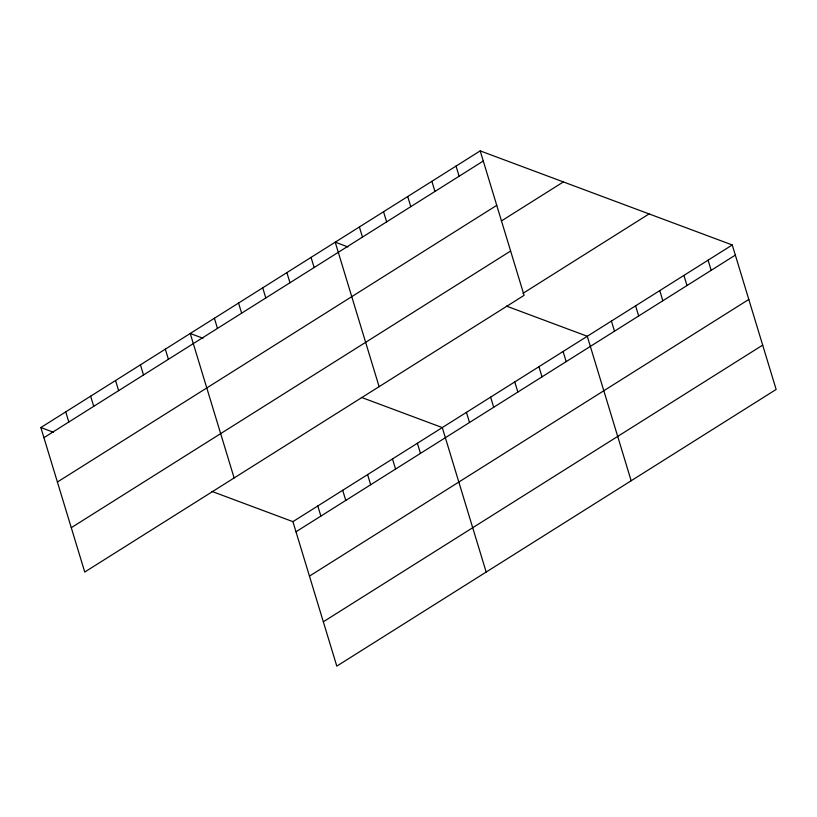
<?xml version="1.0" encoding="UTF-8"?>
<svg xmlns="http://www.w3.org/2000/svg" width="817" height="817" viewBox="0 0 817 817"><rect width="100%" height="100%" fill="white"/><g stroke="black" fill="none" stroke-linecap="round" stroke-linejoin="round"><path stroke-width="1.23" d="M480.202 150.879L524.095 295.356L84.743 572.033L40.85 427.546L480.202 150.879L732.257 244.967L776.15 389.454L336.798 666.121L292.905 521.644L212.032 491.456M43.934 437.687L483.286 161.01M57.404 482.02L496.756 205.343M501.393 220.958L563.383 181.925M71.273 527.7L510.625 251.023M523.003 293.313L649.076 213.921M292.905 521.644L732.257 244.967M295.979 531.775L735.331 255.108M309.449 576.118L748.801 299.441M323.328 621.788L762.68 345.121M347.919 246.918L335.215 242.179L379.108 386.666M506.397 306.079L587.27 336.267L631.163 480.753M202.933 338.228L190.228 333.479L234.132 477.965M361.41 397.389L442.283 427.577L486.176 572.053M40.85 427.546L53.554 432.295M708.084 260.184L711.168 270.325M683.921 275.4L687.005 285.542M659.758 290.617L662.842 300.758M635.595 305.834L638.68 315.975M611.433 321.05L614.507 331.191M563.097 351.484L566.181 361.625M538.934 366.7L542.018 376.841M456.039 166.096L459.113 176.227M514.771 381.917L517.855 392.058M431.876 181.313L434.95 191.444M490.608 397.133L493.693 407.274M407.714 196.529L410.788 206.66M466.446 412.35L469.52 422.491M383.541 211.746L386.625 221.877M359.378 226.963L362.462 237.093M417.385 443.253L420.459 453.384M392.487 458.929L395.571 469.07M311.052 257.396L314.137 267.527M367.589 474.606L370.673 484.747M286.89 272.612L289.964 282.753M342.691 490.282L345.775 500.423M262.727 287.829L265.801 297.97M317.793 505.958L320.877 516.099M238.554 303.046L241.638 313.187M214.391 318.262L217.475 328.403M165.33 349.155L168.414 359.296M140.432 364.831L143.516 374.972M115.544 380.518L118.618 390.649M90.646 396.194L93.72 406.325M65.748 411.87L68.822 422.011"/></g></svg>
